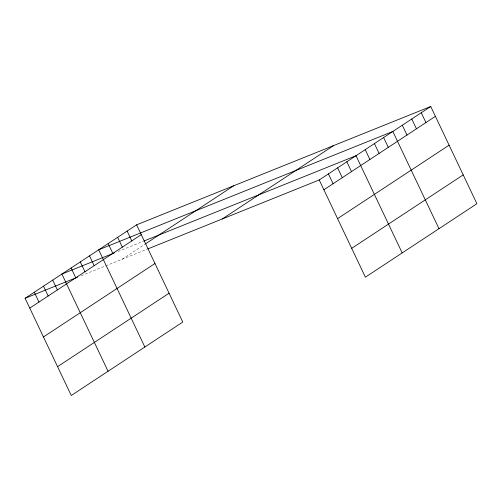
<?xml version="1.0" encoding="UTF-8"?>
<svg xmlns="http://www.w3.org/2000/svg" width="502" height="502" viewBox="0 0 502 502"><rect width="100%" height="100%" fill="white"/><g stroke="black" fill="none" stroke-linecap="round" stroke-linejoin="round"><path stroke-width="0.38" stroke-dasharray="2.51 1.88" d="M122.162 259.233L144.852 244.286M117.976 251.483L143.145 241.355M81.18 275.723L147.161 249.18"/><path stroke-width="0.75" d="M136.613 224.827L182.772 322.046L71.259 395.501L25.1 298.282L136.613 224.827L430.741 106.499L476.9 203.718L365.387 277.173L319.228 179.954L430.741 106.499M29.769 308.115L141.275 234.654M145.467 243.884L233.675 185.778M222.166 219.004L333.673 145.549M43.461 336.949L154.974 263.494M323.897 189.787L435.403 116.332M57.567 366.661L169.08 293.206M337.589 218.627L449.102 145.166M351.695 248.339L463.208 174.878M114.387 252.926L61.897 274.042L108.062 371.26M143.861 241.067L356.025 155.714L402.19 252.933M25.1 298.282L77.584 277.167M147.877 248.892L319.228 179.954M421.26 112.743L425.928 122.576M411.784 118.987L416.447 128.819M402.303 125.23L406.971 135.063M438.986 228.692L392.828 131.474L98.699 249.801L144.858 347.02M383.622 137.535L388.291 147.368M374.423 143.597L379.092 153.424M365.224 149.659L369.892 159.485M346.826 161.776L351.494 171.609M337.626 167.837L342.295 177.664M328.427 173.899L333.096 183.726M127.131 231.071L131.8 240.897M117.656 237.314L122.319 247.147M108.175 243.558L112.843 253.391M89.5 255.863L94.163 265.69M80.295 261.925L84.963 271.751M71.096 267.98L75.764 277.813M52.697 280.103L57.366 289.93M43.498 286.165L48.167 295.992M34.299 292.22L38.968 302.053"/></g></svg>
